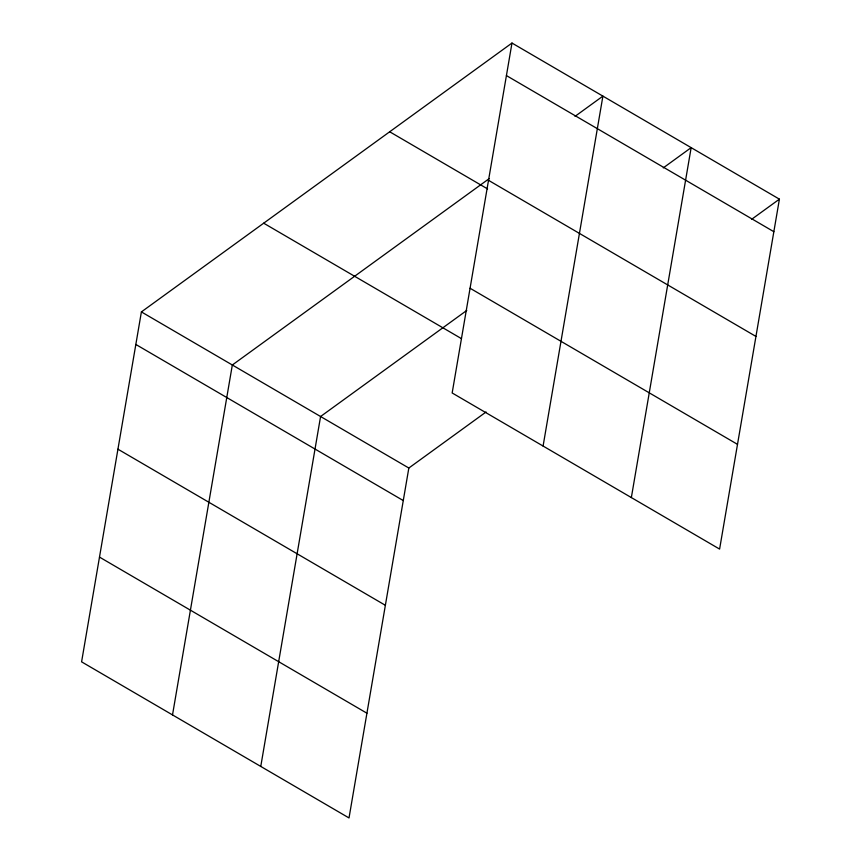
<?xml version="1.0" encoding="UTF-8"?>
<svg xmlns="http://www.w3.org/2000/svg" width="861" height="861" viewBox="0 0 861 861"><rect width="100%" height="100%" fill="white"/><g stroke="black" fill="none" stroke-linecap="round" stroke-linejoin="round"><path stroke-width="1.29" d="M511.983 43.05L452.165 392.971L719.602 549.092L779.409 199.16L511.983 43.05L141.398 311.908L81.591 661.84L349.017 817.95L408.835 468.029L486.067 411.988M172.512 714.921L232.33 364.989L489.199 178.625M260.765 766.43L320.583 416.509L466.77 310.444M543.087 446.052L602.904 96.131L575.019 116.364M631.35 497.572L691.157 147.64L663.271 167.884M751.524 219.394L779.409 199.16M506.419 75.585L773.845 231.695M488.51 180.326L755.947 336.436M389.689 131.776L487.584 188.925M470.063 288.241L737.5 444.351M263.692 223.193L461.453 338.631M141.398 311.908L408.835 468.029M135.844 344.454L403.271 500.564M117.935 449.184L385.373 605.294M99.489 557.099L366.926 713.209"/></g></svg>
